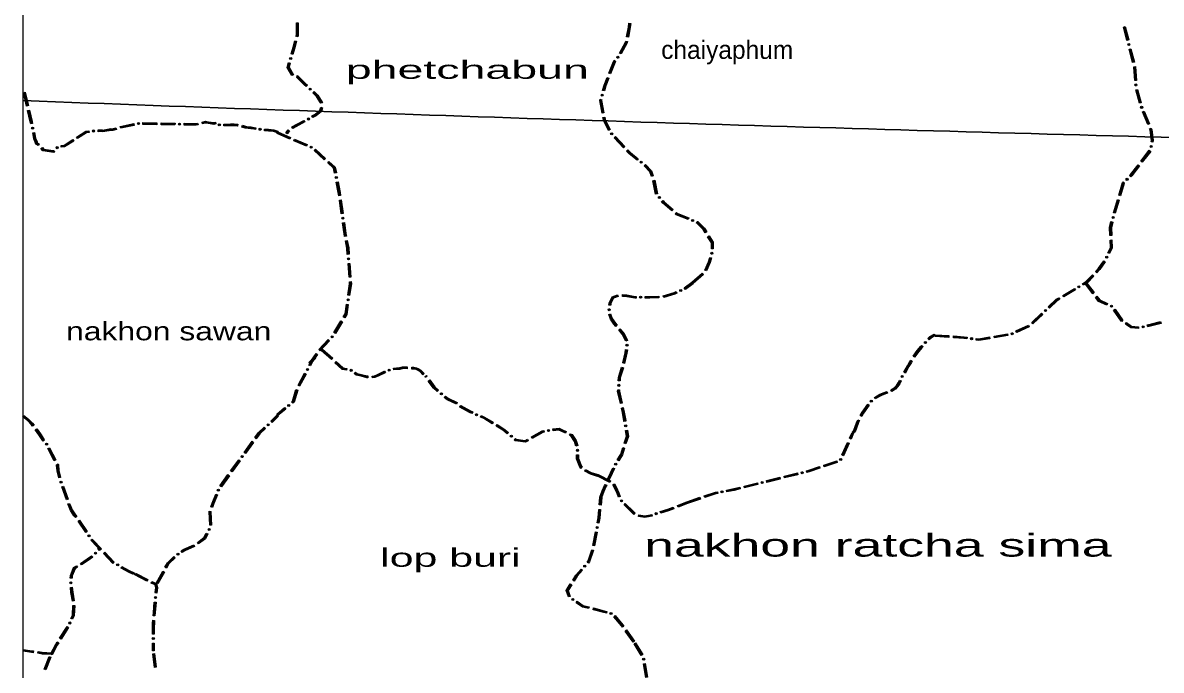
# Model space of a CAD drawing. Header units: metres. Extents: x -835890 to 1024355, y 79891 to 2211954.
# Drawn here: x -835136 to -586389, y 1223132 to 1364740 of the extents above; entities that cross this region are included whole.
import ezdxf

# ---------------------------------------------------------------- set-up
doc = ezdxf.new("R2010")
doc.units = ezdxf.units.M
doc.header["$LTSCALE"] = 2200
for name, color, linetype, lineweight in [('18', 7, 'Continuous', 13), ('20', 7, 'Continuous', 13), ('37', 7, 'Continuous', 13)]:
    doc.layers.add(name, color=color, linetype=linetype, lineweight=lineweight)

msp = doc.modelspace()

# ---------------------------------------------------------------- hatches: boundary and pattern name
at = {"layer": '37'}
for points in [[(-774962, 1364719), (-774962, 1362055), (-775062, 1361680), (-775448, 1361783), (-775362, 1362107), (-775362, 1364719)], [(-703202, 1361690), (-702812, 1363741), (-702696, 1364634), (-702299, 1364582), (-702417, 1363678), (-702809, 1361615)], [(-594245, 1363892), (-593502, 1360986), (-593889, 1360887), (-594633, 1363793)], [(-775319, 1360714), (-775698, 1359289), (-776126, 1357820), (-776510, 1357931), (-776083, 1359397), (-775705, 1360817)], [(-704746, 1358116), (-703431, 1360487), (-703389, 1360707), (-702996, 1360633), (-703050, 1360350), (-704396, 1357922)], [(-593392, 1359749, 1), (-593504, 1360185, 1)], [(-593006, 1359048), (-592263, 1356142), (-592650, 1356043), (-593394, 1358949)], [(-776685, 1355899), (-776949, 1354990), (-775984, 1353378), (-776327, 1353173), (-777382, 1354934), (-777069, 1356011)], [(-776660, 1356699, 1), (-776534, 1357131, 1)], [(-707085, 1353717), (-706075, 1356287), (-705893, 1356521), (-705577, 1356275), (-705724, 1356087), (-706713, 1353571)], [(-704984, 1357366, 1), (-705260, 1357010, 1)], [(-592015, 1355173), (-591995, 1355095), (-591792, 1352146), (-592191, 1352119), (-592391, 1355031), (-592402, 1355074)], [(-775212, 1353168), (-775063, 1353138), (-773383, 1351455), (-772956, 1351056), (-773229, 1350764), (-773661, 1351168), (-775261, 1352770), (-775290, 1352776)], [(-708448, 1349940), (-708123, 1351078), (-707451, 1352786), (-707079, 1352640), (-707743, 1350950), (-708063, 1349830)], [(-591908, 1350910, 1), (-591939, 1351359, 1)], [(-834578, 1349532), (-833910, 1346607), (-834300, 1346518), (-834968, 1349443)], [(-772198, 1350073, 1), (-772527, 1350380, 1)], [(-771495, 1349690), (-770634, 1348884), (-769692, 1347374), (-769654, 1347222), (-770042, 1347125), (-770065, 1347216), (-770945, 1348628), (-771769, 1349398)], [(-708468, 1349139, 1), (-708591, 1348707, 1)], [(-591162, 1347139), (-591940, 1350037), (-591554, 1350140), (-590776, 1347243)], [(-769624, 1346148), (-769889, 1345353), (-771040, 1344391), (-771754, 1343999), (-771946, 1344350), (-771267, 1344723), (-770232, 1345587), (-770004, 1346275)], [(-708568, 1344980), (-709077, 1347733), (-708996, 1348016), (-708611, 1347907), (-708666, 1347713), (-708175, 1345053)], [(-590751, 1346449, 1), (-590580, 1346032, 1)], [(-833687, 1345632), (-833117, 1343139), (-833017, 1342709), (-833407, 1342618), (-833507, 1343049), (-834077, 1345543)], [(-773507, 1343036), (-776136, 1341592), (-776328, 1341942), (-773699, 1343387)], [(-772924, 1343585, 1), (-772529, 1343802, 1)], [(-707179, 1341209), (-708281, 1343427), (-708386, 1343997), (-707993, 1344070), (-707898, 1343555), (-706821, 1341387)], [(-589330, 1342465), (-590470, 1345240), (-590100, 1345392), (-588960, 1342617)], [(-832936, 1341470, 1), (-833037, 1341909, 1)], [(-832566, 1340760), (-832482, 1340397), (-832358, 1339435), (-832021, 1338759), (-831958, 1338469), (-831586, 1338230), (-831803, 1337893), (-832313, 1338222), (-832401, 1338625), (-832746, 1339317), (-832876, 1340326), (-832955, 1340670)], [(-823379, 1339729), (-821349, 1341031), (-820675, 1341115), (-820626, 1340718), (-821209, 1340645), (-823163, 1339392)], [(-819436, 1341071, 1), (-819886, 1341050, 1)], [(-818670, 1341305), (-817734, 1341342), (-817718, 1340942), (-818654, 1340905)], [(-817716, 1341241), (-815874, 1341601), (-815497, 1341574), (-814803, 1341784), (-814687, 1341401), (-815451, 1341169), (-815850, 1341198), (-817639, 1340848)], [(-813826, 1342062), (-810891, 1342684), (-810808, 1342293), (-813743, 1341671)], [(-809651, 1342743, 1), (-810091, 1342650, 1)], [(-808869, 1342889), (-805870, 1342842), (-805876, 1342442), (-808875, 1342489)], [(-804870, 1342827), (-801870, 1342780), (-801876, 1342380), (-804876, 1342427)], [(-800648, 1342561, 1), (-801098, 1342568, 1)], [(-799870, 1342749), (-797316, 1342709), (-796930, 1342799), (-796839, 1342409), (-797273, 1342308), (-799876, 1342349)], [(-795955, 1343024), (-795226, 1343193), (-794535, 1343097), (-793425, 1342895), (-793023, 1343005), (-792918, 1342619), (-793407, 1342485), (-794599, 1342702), (-795208, 1342787), (-795865, 1342635)], [(-791965, 1342413, 1), (-792414, 1342442, 1)], [(-791195, 1342571), (-789730, 1342597), (-788945, 1342597), (-788204, 1342540), (-788155, 1342530), (-788234, 1342138), (-788260, 1342143), (-788960, 1342197), (-789727, 1342197), (-791188, 1342171)], [(-787153, 1342317), (-786483, 1342094), (-785841, 1342013), (-785255, 1341958), (-784550, 1341845), (-784234, 1341774), (-784321, 1341384), (-784625, 1341452), (-785306, 1341561), (-785885, 1341616), (-786572, 1341702), (-787280, 1341938)], [(-783066, 1341420, 1), (-783515, 1341456, 1)], [(-782292, 1341482), (-781441, 1341432), (-780296, 1341319), (-779381, 1341053), (-779493, 1340668), (-780372, 1340924), (-781472, 1341033), (-782315, 1341082)], [(-779414, 1340852), (-776657, 1339670), (-776815, 1339302), (-779572, 1340485)], [(-776864, 1341055), (-777374, 1340417), (-777686, 1340666), (-777176, 1341305)], [(-588591, 1338710), (-588531, 1338991), (-588833, 1341256), (-588949, 1341540), (-588580, 1341692), (-588443, 1341360), (-588126, 1338975), (-588200, 1338627)], [(-826761, 1337921), (-826120, 1337970), (-824221, 1339189), (-824005, 1338852), (-825989, 1337580), (-826730, 1337522)], [(-775738, 1339275), (-772981, 1338093), (-773139, 1337725), (-775896, 1338908)], [(-706617, 1340630, 1), (-706312, 1340300, 1)], [(-703892, 1337396), (-705931, 1339596), (-705638, 1339868), (-703599, 1337668)], [(-830847, 1337482), (-830516, 1337078), (-828480, 1336775), (-828448, 1336811), (-828148, 1336546), (-828324, 1336347), (-830727, 1336705), (-831156, 1337228)], [(-827486, 1337595, 1), (-827784, 1337259, 1)], [(-771934, 1337426, 1), (-772347, 1337603, 1)], [(-771186, 1337113), (-768977, 1335084), (-769247, 1334789), (-771457, 1336819)], [(-700913, 1334698), (-702637, 1336041), (-703213, 1336662), (-702919, 1336934), (-702366, 1336337), (-700667, 1335013)], [(-590844, 1334476), (-589013, 1336853), (-588697, 1336609), (-590527, 1334232)], [(-588558, 1337910, 1), (-588652, 1337470, 1)], [(-768240, 1334408), (-766865, 1333144), (-766624, 1331903), (-767017, 1331827), (-767232, 1332939), (-768511, 1334113)], [(-700179, 1334379, 1), (-699824, 1334102, 1)], [(-697742, 1331122), (-698123, 1332170), (-699392, 1333442), (-699109, 1333724), (-697777, 1332390), (-697366, 1331259)], [(-593291, 1331348), (-593121, 1331518), (-591454, 1333684), (-591137, 1333440), (-592820, 1331254), (-593008, 1331065)], [(-766587, 1330663, 1), (-766673, 1331104, 1)], [(-766243, 1329940), (-765798, 1327646), (-765703, 1326979), (-766099, 1326923), (-766193, 1327580), (-766636, 1329864)], [(-696859, 1327260), (-697444, 1330202), (-697052, 1330280), (-696467, 1327338)], [(-595671, 1327010), (-594850, 1329786), (-594704, 1329932), (-594421, 1329650), (-594495, 1329576), (-595287, 1326896)], [(-593697, 1330658, 1), (-594015, 1330339, 1)], [(-765562, 1325989), (-765139, 1323019), (-765535, 1322963), (-765958, 1325933)], [(-696189, 1326696, 1), (-695895, 1326355, 1)], [(-693322, 1323584), (-695254, 1325305), (-695541, 1325637), (-695238, 1325898), (-694969, 1325586), (-693056, 1323883)], [(-596805, 1323174), (-595954, 1326051), (-595571, 1325937), (-596421, 1323060)], [(-765164, 1321778, 1), (-765228, 1322224, 1)], [(-764857, 1321039), (-764513, 1318629), (-764411, 1318082), (-764804, 1318008), (-764908, 1318564), (-765253, 1320983)], [(-689777, 1321690), (-692403, 1322766), (-692575, 1322919), (-692309, 1323217), (-692188, 1323110), (-689625, 1322060)], [(-688984, 1321581, 1), (-688567, 1321411, 1)], [(-686034, 1318797), (-686504, 1319542), (-687867, 1320908), (-687926, 1320932), (-687774, 1321302), (-687641, 1321248), (-686189, 1319793), (-685695, 1319010)], [(-597597, 1318222), (-597658, 1319932), (-597368, 1321241), (-596977, 1321154), (-597257, 1319896), (-597197, 1318237)], [(-596833, 1322374, 1), (-596961, 1321942, 1)], [(-764227, 1317099), (-763927, 1315499), (-763823, 1314109), (-764222, 1314079), (-764325, 1315447), (-764620, 1317025)], [(-684669, 1315306), (-684669, 1316632), (-685501, 1317951), (-685162, 1318164), (-684269, 1316747), (-684269, 1315306)], [(-598054, 1314444), (-597504, 1315615), (-597562, 1317223), (-597162, 1317237), (-597101, 1315532), (-597692, 1314273)], [(-686116, 1310659), (-685296, 1312441), (-685025, 1313410), (-684639, 1313302), (-684919, 1312303), (-685753, 1310492)], [(-684502, 1314536, 1), (-684623, 1314103, 1)], [(-598203, 1313657, 1), (-598394, 1313250, 1)], [(-763931, 1312872, 1), (-763965, 1313321, 1)], [(-763674, 1312114), (-763450, 1309122), (-763849, 1309093), (-764073, 1312084)], [(-600752, 1310347), (-600089, 1311049), (-598950, 1312697), (-598621, 1312470), (-599777, 1310796), (-600461, 1310072)], [(-688944, 1307986), (-686698, 1309975), (-686433, 1309675), (-688679, 1307686)], [(-603617, 1307674), (-602844, 1308134), (-601439, 1309621), (-601148, 1309346), (-602592, 1307819), (-603412, 1307330)], [(-763375, 1308125), (-763340, 1307657), (-763714, 1305110), (-764110, 1305168), (-763743, 1307672), (-763774, 1308095)], [(-695201, 1305026), (-692815, 1305773), (-692375, 1305962), (-692217, 1305594), (-692676, 1305397), (-695082, 1304644)], [(-691170, 1306261, 1), (-691584, 1306084, 1)], [(-690591, 1306749), (-688932, 1307996), (-688691, 1307676), (-690351, 1306429)], [(-607911, 1305113), (-605334, 1306649), (-605129, 1306306), (-607706, 1304769)], [(-604180, 1307105, 1), (-604566, 1306875, 1)], [(-602869, 1308099), (-601042, 1305719), (-601359, 1305475), (-603186, 1307855)], [(-764090, 1303927, 1), (-764025, 1304372, 1)], [(-707072, 1302999), (-707019, 1303449), (-706342, 1304804), (-705164, 1305247), (-705023, 1304873), (-706054, 1304485), (-706630, 1303332), (-706675, 1302952)], [(-704095, 1305276), (-703132, 1305231), (-701348, 1304906), (-701135, 1304906), (-701135, 1304506), (-701384, 1304506), (-703178, 1304833), (-704114, 1304876)], [(-699910, 1304706, 1), (-700360, 1304706, 1)], [(-699135, 1304906), (-698118, 1304906), (-696143, 1304972), (-696129, 1304572), (-698111, 1304506), (-699135, 1304506)], [(-611066, 1302621), (-609338, 1304262), (-608770, 1304600), (-608565, 1304257), (-609095, 1303941), (-610791, 1302331)], [(-600433, 1304926), (-599805, 1304108), (-598099, 1303348), (-598262, 1302983), (-600061, 1303784), (-600750, 1304682)], [(-764005, 1303131), (-764324, 1300959), (-764778, 1300200), (-765121, 1300405), (-764708, 1301096), (-764401, 1303189)], [(-706966, 1302206, 1), (-707019, 1301759, 1)], [(-705563, 1298328), (-705956, 1298785), (-706749, 1299883), (-707103, 1300947), (-706723, 1301073), (-706389, 1300068), (-705641, 1299033), (-705259, 1298588)], [(-614692, 1299179), (-612517, 1301244), (-612241, 1300954), (-614417, 1298889)], [(-611491, 1301942, 1), (-611817, 1301633, 1)], [(-597061, 1302667, 1), (-597472, 1302850, 1)], [(-596486, 1302107), (-594838, 1299749), (-594796, 1299720), (-595024, 1299391), (-595125, 1299461), (-596814, 1301878)], [(-765292, 1299342), (-766833, 1296768), (-767176, 1296974), (-765635, 1299548)], [(-618133, 1297336), (-615410, 1298595), (-615242, 1298232), (-617965, 1296973)], [(-593974, 1299150), (-592900, 1298405), (-591320, 1298273), (-591353, 1297874), (-593040, 1298015), (-594202, 1298821)], [(-589431, 1298657), (-588531, 1298869), (-586520, 1299373), (-586423, 1298985), (-588436, 1298481), (-589339, 1298268)], [(-767699, 1295869, 1), (-767391, 1296197, 1)], [(-703342, 1295094), (-704135, 1296667), (-704911, 1297569), (-704608, 1297830), (-703800, 1296890), (-702985, 1295274)], [(-637371, 1295658), (-636914, 1296094), (-635993, 1296653), (-635786, 1296311), (-636669, 1295774), (-637095, 1295369)], [(-635772, 1296510), (-632779, 1296308), (-632806, 1295909), (-635799, 1296111)], [(-631781, 1296240), (-629464, 1296084), (-628779, 1295986), (-628835, 1295590), (-629506, 1295686), (-631808, 1295841)], [(-626799, 1295702), (-626239, 1295622), (-623903, 1296029), (-623835, 1295635), (-626233, 1295217), (-626856, 1295306)], [(-622918, 1296201), (-619963, 1296716), (-619894, 1296322), (-622849, 1295807)], [(-618753, 1296829, 1), (-619161, 1296640, 1)], [(-590139, 1298285, 1), (-590577, 1298182, 1)], [(-768082, 1295166), (-770132, 1292976), (-770424, 1293249), (-768374, 1295439)], [(-703081, 1294446, 1), (-703137, 1293999, 1)], [(-640622, 1291823), (-639692, 1293063), (-638967, 1293901), (-638734, 1294170), (-638431, 1293908), (-638664, 1293639), (-639381, 1292812), (-640302, 1291583)], [(-637768, 1294954, 1), (-638074, 1294624, 1)], [(-627594, 1295614, 1), (-628040, 1295678, 1)], [(-770706, 1292191), (-771725, 1290756), (-772294, 1289684), (-772647, 1289871), (-772067, 1290966), (-771033, 1292423)], [(-772643, 1290434), (-771391, 1291658), (-771112, 1291371), (-772364, 1290148)], [(-769642, 1293368), (-767415, 1291358), (-767683, 1291061), (-769910, 1293071)], [(-704038, 1290342), (-703515, 1292573), (-703430, 1293255), (-703033, 1293206), (-703120, 1292502), (-703648, 1290251)], [(-773044, 1288695, 1), (-772834, 1289093, 1)], [(-766672, 1290688), (-765140, 1289306), (-764329, 1289131), (-764413, 1288740), (-765329, 1288938), (-766940, 1290391)], [(-763174, 1288678, 1), (-763613, 1288772, 1)], [(-758787, 1287442), (-758298, 1287524), (-757619, 1287790), (-756155, 1288509), (-756072, 1288547), (-755905, 1288183), (-755983, 1288148), (-757457, 1287424), (-758191, 1287136), (-758721, 1287048)], [(-754862, 1288840, 1), (-755294, 1288716, 1)], [(-754135, 1289219), (-753452, 1289304), (-752827, 1289332), (-752273, 1289470), (-751604, 1289499), (-751122, 1289469), (-751147, 1289070), (-751608, 1289099), (-752215, 1289072), (-752769, 1288934), (-753419, 1288906), (-754085, 1288822)], [(-750127, 1289409), (-749655, 1289387), (-749094, 1289269), (-748588, 1289060), (-748054, 1288704), (-747419, 1288042), (-747708, 1287765), (-748312, 1288396), (-748777, 1288706), (-749212, 1288885), (-749705, 1288989), (-750145, 1289009)], [(-705027, 1286447), (-704989, 1287126), (-704292, 1289390), (-703910, 1289272), (-704592, 1287055), (-704627, 1286424)], [(-642619, 1288323), (-641860, 1289734), (-641331, 1290625), (-641144, 1290944), (-640799, 1290742), (-640986, 1290422), (-641511, 1289537), (-642266, 1288134)], [(-773231, 1287917), (-774636, 1285266), (-774989, 1285453), (-773584, 1288104)], [(-762445, 1288347), (-762089, 1288067), (-761133, 1287801), (-759876, 1287500), (-759731, 1287488), (-759765, 1287089), (-759940, 1287104), (-761233, 1287414), (-762273, 1287703), (-762692, 1288032)], [(-747133, 1287191), (-747241, 1287342), (-746916, 1287575), (-746808, 1287424)], [(-744569, 1284089), (-745428, 1284814), (-746550, 1286378), (-746225, 1286611), (-745132, 1285087), (-744311, 1284394)], [(-645437, 1284440), (-644712, 1284907), (-644242, 1285403), (-643871, 1285987), (-643588, 1286574), (-643228, 1286400), (-643521, 1285792), (-643926, 1285155), (-644455, 1284597), (-645221, 1284104)], [(-642871, 1287583, 1), (-643122, 1287210, 1)], [(-775060, 1284408), (-775835, 1281783), (-776130, 1281537), (-776387, 1281844), (-776185, 1282012), (-775444, 1284521)], [(-743847, 1283742, 1), (-743503, 1283452, 1)], [(-704562, 1281460), (-705157, 1284117), (-705138, 1284450), (-704739, 1284427), (-704754, 1284150), (-704172, 1281548)], [(-704870, 1285662, 1), (-704895, 1285212, 1)], [(-649066, 1282807), (-647859, 1283517), (-647124, 1283800), (-646345, 1284106), (-646334, 1284111), (-646197, 1283735), (-646204, 1283732), (-646979, 1283428), (-647685, 1283156), (-648863, 1282462)], [(-777199, 1280905, 1), (-776853, 1281193, 1)], [(-740385, 1281333), (-742416, 1282272), (-743040, 1282799), (-742782, 1283105), (-742199, 1282613), (-740217, 1281696)], [(-652174, 1278812), (-651754, 1279555), (-650525, 1281337), (-650196, 1281110), (-651415, 1279343), (-651825, 1278616)], [(-649590, 1282175, 1), (-649880, 1281830, 1)], [(-834891, 1278852), (-833873, 1278062), (-832974, 1277163), (-832680, 1276763), (-833003, 1276527), (-833278, 1276902), (-834138, 1277762), (-835136, 1278536)], [(-780946, 1277628), (-779526, 1278962), (-779252, 1278670), (-780673, 1277336)], [(-777665, 1280255), (-779389, 1278816), (-779645, 1279123), (-777922, 1280562)], [(-736984, 1279273), (-737518, 1279536), (-739634, 1280689), (-739668, 1280719), (-739408, 1281022), (-739405, 1281020), (-737334, 1279892), (-736807, 1279632)], [(-736204, 1279101, 1), (-735788, 1278930, 1)], [(-732559, 1277012), (-734431, 1278158), (-735147, 1278451), (-734995, 1278821), (-734250, 1278516), (-732351, 1277353)], [(-703778, 1277548), (-703797, 1277655), (-704118, 1279474), (-704344, 1280485), (-703954, 1280572), (-703725, 1279553), (-703403, 1277725), (-703384, 1277618)], [(-784429, 1274011), (-783636, 1275102), (-782404, 1276259), (-782131, 1275967), (-783335, 1274836), (-784105, 1273776)], [(-781375, 1276951, 1), (-781703, 1276643, 1)], [(-729272, 1274815), (-730224, 1275635), (-731698, 1276497), (-731496, 1276843), (-729991, 1275962), (-729011, 1275119)], [(-703445, 1276820, 1), (-703366, 1276377, 1)], [(-653846, 1275352), (-653605, 1275506), (-653325, 1276218), (-652906, 1277449), (-652653, 1277928), (-652299, 1277741), (-652537, 1277290), (-652950, 1276081), (-653280, 1275240), (-653630, 1275015)], [(-832088, 1275958), (-831790, 1275552), (-831136, 1274603), (-830425, 1273537), (-830394, 1273501), (-830698, 1273240), (-830745, 1273295), (-831467, 1274379), (-832116, 1275320), (-832411, 1275721)], [(-728554, 1274461, 1), (-728213, 1274168, 1)], [(-724689, 1273330), (-725297, 1272987), (-727534, 1273319), (-727756, 1273511), (-727495, 1273814), (-727361, 1273698), (-725374, 1273403), (-724885, 1273679)], [(-721231, 1275171), (-721513, 1275120), (-723818, 1273821), (-724014, 1274170), (-721650, 1275502), (-721301, 1275565)], [(-720503, 1275504, 1), (-720060, 1275583, 1)], [(-716557, 1274961), (-717520, 1275443), (-718014, 1275655), (-719274, 1275515), (-719318, 1275912), (-717953, 1276064), (-717352, 1275806), (-716378, 1275318)], [(-714273, 1272148), (-714566, 1273177), (-715382, 1274372), (-715663, 1274513), (-715484, 1274870), (-715110, 1274683), (-714199, 1273349), (-713888, 1272257)], [(-703713, 1272787), (-703198, 1274301), (-703426, 1275579), (-703033, 1275649), (-702786, 1274270), (-703334, 1272659)], [(-654527, 1273865), (-653953, 1275119), (-653590, 1274953), (-654163, 1273699)], [(-829821, 1272392, 1), (-830029, 1272791, 1)], [(-829286, 1271797), (-827900, 1269136), (-828254, 1268951), (-829640, 1271612)], [(-786781, 1270776), (-785017, 1273203), (-784693, 1272967), (-786457, 1270541)], [(-713914, 1271451, 1), (-713914, 1271001, 1)], [(-705236, 1269164), (-704491, 1270387), (-704031, 1271835), (-703649, 1271714), (-704124, 1270220), (-704894, 1268956)], [(-656191, 1270227), (-654943, 1272956), (-654579, 1272789), (-655827, 1270061)], [(-789720, 1266731), (-787956, 1269158), (-787633, 1268923), (-789397, 1266496)], [(-787074, 1270031, 1), (-787339, 1269667, 1)], [(-713200, 1267289), (-713416, 1267536), (-714116, 1269397), (-714115, 1270226), (-713715, 1270226), (-713716, 1269470), (-713067, 1267745), (-712899, 1267553)], [(-660131, 1267989), (-657286, 1268940), (-657159, 1268560), (-660005, 1267610)], [(-656332, 1269440, 1), (-656519, 1269030, 1)], [(-827438, 1268249), (-827342, 1268067), (-827243, 1266803), (-826866, 1265273), (-827254, 1265178), (-827639, 1266739), (-827735, 1267954), (-827792, 1268064)], [(-709534, 1265539), (-711100, 1266035), (-712334, 1266681), (-712149, 1267035), (-710945, 1266406), (-709414, 1265921)], [(-707492, 1264682), (-707238, 1265236), (-706222, 1267402), (-705860, 1267232), (-706875, 1265068), (-707129, 1264515)], [(-705468, 1268398, 1), (-705702, 1268013, 1)], [(-668777, 1265571), (-665864, 1266290), (-665768, 1265901), (-668681, 1265183)], [(-664627, 1266389, 1), (-665063, 1266281, 1)], [(-663922, 1266769), (-663403, 1266897), (-661080, 1267672), (-660953, 1267293), (-663291, 1266512), (-663826, 1266380)], [(-826696, 1264058, 1), (-826848, 1264481, 1)], [(-792072, 1263496), (-790308, 1265922), (-789985, 1265687), (-791748, 1263260)], [(-709385, 1265909), (-706696, 1264580), (-706873, 1264222), (-709563, 1265551)], [(-709035, 1260975), (-708572, 1262347), (-708020, 1263532), (-707909, 1263773), (-707546, 1263607), (-707657, 1263364), (-708200, 1262198), (-708656, 1260847)], [(-705846, 1263870), (-705412, 1263093), (-704920, 1261940), (-704584, 1261127), (-704954, 1260974), (-705289, 1261785), (-705772, 1262916), (-706196, 1263675)], [(-677515, 1263416), (-674602, 1264134), (-674506, 1263746), (-677419, 1263028)], [(-673365, 1264234, 1), (-673802, 1264126, 1)], [(-672660, 1264613), (-669747, 1265332), (-669652, 1264943), (-672564, 1264225)], [(-826246, 1263396), (-825231, 1260573), (-825607, 1260437), (-826622, 1263261)], [(-794046, 1258859), (-793744, 1259707), (-792963, 1261664), (-792591, 1261515), (-793370, 1259565), (-793669, 1258724)], [(-792323, 1262727, 1), (-792489, 1262309, 1)], [(-686258, 1261276), (-683808, 1262101), (-683373, 1262183), (-683299, 1261790), (-683707, 1261713), (-686130, 1260897)], [(-682132, 1262213, 1), (-682574, 1262130, 1)], [(-681407, 1262552), (-679768, 1262860), (-678486, 1263177), (-678390, 1262788), (-679683, 1262469), (-681333, 1262159)], [(-824893, 1259632), (-824777, 1259308), (-825153, 1259173), (-825269, 1259496)], [(-824778, 1259312), (-824362, 1258224), (-823633, 1257113), (-823344, 1256790), (-823642, 1256524), (-823951, 1256869), (-824720, 1258041), (-825152, 1259169)], [(-709187, 1259306), (-709045, 1260928), (-708646, 1260893), (-708788, 1259271)], [(-704169, 1260007, 1), (-704486, 1260326, 1)], [(-703480, 1259599), (-701722, 1257836), (-701344, 1257522), (-701600, 1257214), (-701992, 1257540), (-703763, 1259317)], [(-695835, 1257865), (-694170, 1258341), (-693012, 1258806), (-692863, 1258435), (-694040, 1257962), (-695725, 1257480)], [(-692085, 1259179), (-690059, 1259994), (-689910, 1259623), (-691935, 1258808)], [(-690048, 1259998), (-687205, 1260956), (-687078, 1260577), (-689921, 1259619)], [(-794293, 1254847), (-794412, 1257832), (-794382, 1257917), (-794005, 1257782), (-794009, 1257770), (-793893, 1254863)], [(-709645, 1255356), (-709437, 1256458), (-709274, 1258310), (-708876, 1258275), (-709040, 1256403), (-709252, 1255282)], [(-700560, 1257152), (-699254, 1256912), (-697679, 1257192), (-697609, 1256798), (-699255, 1256505), (-700633, 1256759)], [(-696534, 1257481, 1), (-696929, 1257265, 1)], [(-822728, 1255971), (-821055, 1253481), (-821387, 1253258), (-823060, 1255748)], [(-794287, 1254131, 1), (-794496, 1253733, 1)], [(-709593, 1254558, 1), (-709677, 1254115, 1)], [(-820537, 1252352, 1), (-820788, 1252726, 1)], [(-819939, 1251821), (-819840, 1251673), (-817913, 1249659), (-818202, 1249382), (-820153, 1251421), (-820271, 1251598)], [(-796993, 1251079), (-795544, 1252168), (-795033, 1253140), (-794679, 1252954), (-795232, 1251902), (-796752, 1250759)], [(-710576, 1250444), (-710017, 1253391), (-709624, 1253317), (-710183, 1250369)], [(-819098, 1248886, 1), (-819395, 1248547, 1)], [(-818739, 1249601), (-818558, 1249807), (-818257, 1249544), (-818438, 1249338)], [(-817222, 1248936), (-815148, 1246768), (-815437, 1246492), (-817511, 1248659)], [(-801043, 1248636, 1), (-801421, 1248392, 1)], [(-800500, 1249223), (-799930, 1249590), (-797781, 1250548), (-797618, 1250182), (-799740, 1249237), (-800283, 1248887)], [(-711854, 1246796), (-711630, 1247059), (-710817, 1249503), (-710437, 1249377), (-711275, 1246858), (-711550, 1246536)], [(-822551, 1246513), (-821044, 1247465), (-820084, 1248187), (-819844, 1247867), (-820816, 1247136), (-822337, 1246175)], [(-814213, 1246070, 1), (-814587, 1246320, 1)], [(-804064, 1245686), (-803528, 1246652), (-802149, 1248033), (-801866, 1247750), (-803205, 1246409), (-803714, 1245492)], [(-824751, 1243265), (-824709, 1243862), (-824022, 1245584), (-823396, 1245979), (-823183, 1245641), (-823698, 1245315), (-824314, 1243771), (-824352, 1243236)], [(-813464, 1245829), (-811859, 1244945), (-810809, 1244471), (-810973, 1244107), (-812038, 1244587), (-813657, 1245478)], [(-810499, 1244331), (-807818, 1242985), (-807998, 1242627), (-810679, 1243974)], [(-806006, 1242189), (-804550, 1244812), (-804200, 1244618), (-805656, 1241995)], [(-714970, 1242861), (-714294, 1243939), (-713153, 1245275), (-712849, 1245015), (-713971, 1243702), (-714631, 1242648)], [(-712206, 1246076, 1), (-712498, 1245734, 1)], [(-824639, 1242477, 1), (-824593, 1242029, 1)], [(-824276, 1238258), (-824601, 1240131), (-824714, 1241238), (-824316, 1241279), (-824204, 1240186), (-823882, 1238326)], [(-806915, 1242577), (-805888, 1242118), (-805679, 1241134), (-805847, 1240059), (-805851, 1240013), (-806249, 1240050), (-806244, 1240108), (-806086, 1241123), (-806237, 1241836), (-807078, 1242212)], [(-715914, 1239158), (-716391, 1240592), (-715501, 1242013), (-715162, 1241801), (-715952, 1240540), (-715535, 1239284)], [(-806163, 1238812, 1), (-806121, 1239260, 1)], [(-715146, 1238740, 1), (-714772, 1238490, 1)], [(-824606, 1234460), (-824275, 1235197), (-824184, 1237310), (-823784, 1237293), (-823879, 1235103), (-824241, 1234296)], [(-806019, 1238024), (-806189, 1235756), (-806246, 1235032), (-806644, 1235063), (-806587, 1235786), (-806418, 1238054)], [(-711498, 1236614), (-712838, 1236958), (-714239, 1237893), (-714017, 1238226), (-712673, 1237328), (-711398, 1237001)], [(-707629, 1235611), (-708233, 1235776), (-710529, 1236365), (-710430, 1236752), (-708130, 1236162), (-707523, 1235996)], [(-806324, 1234035), (-806376, 1233377), (-806417, 1232632), (-806414, 1231054), (-806814, 1231053), (-806817, 1232642), (-806775, 1233403), (-806723, 1234066)], [(-706829, 1235599, 1), (-706394, 1235481, 1)], [(-704106, 1232528), (-704328, 1232839), (-706003, 1234829), (-705697, 1235087), (-704011, 1233085), (-703780, 1232760)], [(-827085, 1230165), (-825470, 1232693), (-825133, 1232478), (-826748, 1229950)], [(-824741, 1233671, 1), (-824925, 1233260, 1)], [(-701784, 1229271), (-703525, 1231714), (-703199, 1231946), (-701458, 1229503)], [(-829041, 1226658), (-827941, 1228826), (-827624, 1229322), (-827287, 1229107), (-827593, 1228628), (-828684, 1226477)], [(-806611, 1229829, 1), (-806612, 1230279, 1)], [(-806409, 1229054), (-806405, 1227388), (-806805, 1227387), (-806809, 1229053)], [(-700036, 1226351), (-701577, 1228925), (-701234, 1229130), (-699692, 1226556)], [(-832843, 1226956), (-833193, 1226985), (-835045, 1227283), (-834982, 1227678), (-833145, 1227382), (-832810, 1227355)], [(-828862, 1226567), (-830930, 1226672), (-831870, 1226842), (-831799, 1227236), (-830884, 1227070), (-828842, 1226967)], [(-806371, 1223752), (-806728, 1226731), (-806331, 1226778), (-805973, 1223800)], [(-830497, 1223348), (-829341, 1226116), (-828972, 1225962), (-830128, 1223194)], [(-699505, 1225774, 1), (-699433, 1225330, 1)], [(-699023, 1221572), (-699506, 1224533), (-699111, 1224597), (-698628, 1221636)]]:
    msp.add_hatch(color=256, dxfattribs=at).paths.add_polyline_path(points)

# ---------------------------------------------------------------- linework, layer by layer
at = {"layer": '18'}
for points in [[(-835042, 1347715), (-835042, 1568423)], [(-792457, 1346149), (-796009, 1346276), (-799561, 1346404), (-803113, 1346533), (-806665, 1346662), (-810217, 1346792), (-813769, 1346922), (-817321, 1347053), (-820873, 1347185), (-824425, 1347317), (-827977, 1347450), (-831529, 1347583), (-835042, 1347715)], [(-835042, 1127049), (-835042, 1347715), (-831529, 1347583), (-827977, 1347450), (-824425, 1347317), (-820873, 1347185), (-817321, 1347053), (-813769, 1346922), (-810217, 1346792), (-806665, 1346662), (-803113, 1346533), (-799561, 1346404), (-796009, 1346276), (-792457, 1346149), (-788905, 1346022), (-785353, 1345895), (-781801, 1345770), (-778249, 1345644), (-774696, 1345520), (-771144, 1345396), (-767592, 1345272), (-764040, 1345149), (-760487, 1345027), (-756935, 1344905), (-753383, 1344784), (-749831, 1344663), (-746278, 1344543), (-742726, 1344423), (-739173, 1344304), (-735621, 1344186), (-732069, 1344068), (-728516, 1343951), (-724964, 1343834), (-721411, 1343718), (-717859, 1343602), (-714306, 1343487), (-710754, 1343373), (-707201, 1343259), (-703649, 1343146), (-700096, 1343033), (-696543, 1342921), (-692991, 1342809), (-689438, 1342698), (-685885, 1342588), (-682333, 1342478), (-678780, 1342369), (-675227, 1342260), (-671675, 1342152), (-668122, 1342045), (-664569, 1341938), (-661016, 1341831), (-657463, 1341725), (-653911, 1341620), (-650358, 1341515), (-646805, 1341411), (-643252, 1341308), (-639699, 1341205), (-636146, 1341102), (-632593, 1341000), (-629040, 1340899), (-625487, 1340798), (-621935, 1340698), (-618382, 1340599), (-614829, 1340500), (-611276, 1340401), (-607722, 1340303), (-604169, 1340206), (-600616, 1340109), (-597063, 1340013), (-593510, 1339917), (-589957, 1339822), (-586404, 1339728), (-582851, 1339634)], [(-582851, 1339634), (-586404, 1339728), (-589957, 1339822), (-593510, 1339917), (-597063, 1340013), (-600616, 1340109), (-604169, 1340206), (-607722, 1340303), (-611276, 1340401), (-614829, 1340500), (-618382, 1340599), (-621935, 1340698), (-625487, 1340798), (-629040, 1340899), (-632593, 1341000), (-636146, 1341102), (-639699, 1341205), (-643252, 1341308), (-646805, 1341411), (-650358, 1341515), (-653911, 1341620), (-657463, 1341725), (-661016, 1341831), (-664569, 1341938), (-668122, 1342045), (-671675, 1342152), (-675227, 1342260), (-678780, 1342369), (-682333, 1342478), (-685885, 1342588), (-689438, 1342698), (-692991, 1342809), (-696543, 1342921), (-700096, 1343033), (-703649, 1343146), (-707201, 1343259), (-710754, 1343373), (-714306, 1343487), (-717859, 1343602), (-721411, 1343718), (-724964, 1343834), (-728516, 1343951), (-732069, 1344068), (-735621, 1344186), (-739173, 1344304), (-742726, 1344423), (-746278, 1344543), (-749831, 1344663), (-753383, 1344784), (-756935, 1344905), (-760487, 1345027), (-764040, 1345149), (-767592, 1345272), (-771144, 1345396), (-774696, 1345520), (-778249, 1345644), (-781801, 1345770), (-785353, 1345895), (-788905, 1346022), (-792457, 1346149)]]:
    msp.add_lwpolyline(points, dxfattribs=at)
at = {"layer": '37'}
for points in [[(-774962, 1364719), (-774962, 1362055), (-775062, 1361680), (-775448, 1361783), (-775362, 1362107), (-775362, 1364719)], [(-703202, 1361690), (-702812, 1363741), (-702696, 1364634), (-702299, 1364582), (-702417, 1363678), (-702809, 1361615)], [(-594245, 1363892), (-593502, 1360986), (-593889, 1360887), (-594633, 1363793)], [(-775319, 1360714), (-775698, 1359289), (-776126, 1357820), (-776510, 1357931), (-776083, 1359397), (-775705, 1360817)], [(-704746, 1358116), (-703431, 1360487), (-703389, 1360707), (-702996, 1360633), (-703050, 1360350), (-704396, 1357922)], [(-593006, 1359048), (-592263, 1356142), (-592650, 1356043), (-593394, 1358949)], [(-776685, 1355899), (-776949, 1354990), (-775984, 1353378), (-776327, 1353173), (-777382, 1354934), (-777069, 1356011)], [(-707085, 1353717), (-706075, 1356287), (-705893, 1356521), (-705577, 1356275), (-705724, 1356087), (-706713, 1353571)], [(-592015, 1355173), (-591995, 1355095), (-591792, 1352146), (-592191, 1352119), (-592391, 1355031), (-592402, 1355074)], [(-775212, 1353168), (-775063, 1353138), (-773383, 1351455), (-772956, 1351056), (-773229, 1350764), (-773661, 1351168), (-775261, 1352770), (-775290, 1352776)], [(-708448, 1349940), (-708123, 1351078), (-707451, 1352786), (-707079, 1352640), (-707743, 1350950), (-708063, 1349830)], [(-834578, 1349532), (-833910, 1346607), (-834300, 1346518), (-834968, 1349443)], [(-771495, 1349690), (-770634, 1348884), (-769692, 1347374), (-769654, 1347222), (-770042, 1347125), (-770065, 1347216), (-770945, 1348628), (-771769, 1349398)], [(-591162, 1347139), (-591940, 1350037), (-591554, 1350140), (-590776, 1347243)], [(-769624, 1346148), (-769889, 1345353), (-771040, 1344391), (-771754, 1343999), (-771946, 1344350), (-771267, 1344723), (-770232, 1345587), (-770004, 1346275)], [(-708568, 1344980), (-709077, 1347733), (-708996, 1348016), (-708611, 1347907), (-708666, 1347713), (-708175, 1345053)], [(-833687, 1345632), (-833117, 1343139), (-833017, 1342709), (-833407, 1342618), (-833507, 1343049), (-834077, 1345543)], [(-773507, 1343036), (-776136, 1341592), (-776328, 1341942), (-773699, 1343387)], [(-707179, 1341209), (-708281, 1343427), (-708386, 1343997), (-707993, 1344070), (-707898, 1343555), (-706821, 1341387)], [(-589330, 1342465), (-590470, 1345240), (-590100, 1345392), (-588960, 1342617)], [(-832566, 1340760), (-832482, 1340397), (-832358, 1339435), (-832021, 1338759), (-831958, 1338469), (-831586, 1338230), (-831803, 1337893), (-832313, 1338222), (-832401, 1338625), (-832746, 1339317), (-832876, 1340326), (-832955, 1340670)], [(-823379, 1339729), (-821349, 1341031), (-820675, 1341115), (-820626, 1340718), (-821209, 1340645), (-823163, 1339392)], [(-818670, 1341305), (-817734, 1341342), (-817718, 1340942), (-818654, 1340905)], [(-817716, 1341241), (-815874, 1341601), (-815497, 1341574), (-814803, 1341784), (-814687, 1341401), (-815451, 1341169), (-815850, 1341198), (-817639, 1340848)], [(-813826, 1342062), (-810891, 1342684), (-810808, 1342293), (-813743, 1341671)], [(-808869, 1342889), (-805870, 1342842), (-805876, 1342442), (-808875, 1342489)], [(-804870, 1342827), (-801870, 1342780), (-801876, 1342380), (-804876, 1342427)], [(-799870, 1342749), (-797316, 1342709), (-796930, 1342799), (-796839, 1342409), (-797273, 1342308), (-799876, 1342349)], [(-795955, 1343024), (-795226, 1343193), (-794535, 1343097), (-793425, 1342895), (-793023, 1343005), (-792918, 1342619), (-793407, 1342485), (-794599, 1342702), (-795208, 1342787), (-795865, 1342635)], [(-791195, 1342571), (-789730, 1342597), (-788945, 1342597), (-788204, 1342540), (-788155, 1342530), (-788234, 1342138), (-788260, 1342143), (-788960, 1342197), (-789727, 1342197), (-791188, 1342171)], [(-787153, 1342317), (-786483, 1342094), (-785841, 1342013), (-785255, 1341958), (-784550, 1341845), (-784234, 1341774), (-784321, 1341384), (-784625, 1341452), (-785306, 1341561), (-785885, 1341616), (-786572, 1341702), (-787280, 1341938)], [(-782292, 1341482), (-781441, 1341432), (-780296, 1341319), (-779381, 1341053), (-779493, 1340668), (-780372, 1340924), (-781472, 1341033), (-782315, 1341082)], [(-779414, 1340852), (-776657, 1339670), (-776815, 1339302), (-779572, 1340485)], [(-776864, 1341055), (-777374, 1340417), (-777686, 1340666), (-777176, 1341305)], [(-588591, 1338710), (-588531, 1338991), (-588833, 1341256), (-588949, 1341540), (-588580, 1341692), (-588443, 1341360), (-588126, 1338975), (-588200, 1338627)], [(-826761, 1337921), (-826120, 1337970), (-824221, 1339189), (-824005, 1338852), (-825989, 1337580), (-826730, 1337522)], [(-775738, 1339275), (-772981, 1338093), (-773139, 1337725), (-775896, 1338908)], [(-703892, 1337396), (-705931, 1339596), (-705638, 1339868), (-703599, 1337668)], [(-830847, 1337482), (-830516, 1337078), (-828480, 1336775), (-828448, 1336811), (-828148, 1336546), (-828324, 1336347), (-830727, 1336705), (-831156, 1337228)], [(-771186, 1337113), (-768977, 1335084), (-769247, 1334789), (-771457, 1336819)], [(-700913, 1334698), (-702637, 1336041), (-703213, 1336662), (-702919, 1336934), (-702366, 1336337), (-700667, 1335013)], [(-590844, 1334476), (-589013, 1336853), (-588697, 1336609), (-590527, 1334232)], [(-768240, 1334408), (-766865, 1333144), (-766624, 1331903), (-767017, 1331827), (-767232, 1332939), (-768511, 1334113)], [(-697742, 1331122), (-698123, 1332170), (-699392, 1333442), (-699109, 1333724), (-697777, 1332390), (-697366, 1331259)], [(-593291, 1331348), (-593121, 1331518), (-591454, 1333684), (-591137, 1333440), (-592820, 1331254), (-593008, 1331065)], [(-766243, 1329940), (-765798, 1327646), (-765703, 1326979), (-766099, 1326923), (-766193, 1327580), (-766636, 1329864)], [(-696859, 1327260), (-697444, 1330202), (-697052, 1330280), (-696467, 1327338)], [(-595671, 1327010), (-594850, 1329786), (-594704, 1329932), (-594421, 1329650), (-594495, 1329576), (-595287, 1326896)], [(-765562, 1325989), (-765139, 1323019), (-765535, 1322963), (-765958, 1325933)], [(-693322, 1323584), (-695254, 1325305), (-695541, 1325637), (-695238, 1325898), (-694969, 1325586), (-693056, 1323883)], [(-596805, 1323174), (-595954, 1326051), (-595571, 1325937), (-596421, 1323060)], [(-764857, 1321039), (-764513, 1318629), (-764411, 1318082), (-764804, 1318008), (-764908, 1318564), (-765253, 1320983)], [(-689777, 1321690), (-692403, 1322766), (-692575, 1322919), (-692309, 1323217), (-692188, 1323110), (-689625, 1322060)], [(-686034, 1318797), (-686504, 1319542), (-687867, 1320908), (-687926, 1320932), (-687774, 1321302), (-687641, 1321248), (-686189, 1319793), (-685695, 1319010)], [(-597597, 1318222), (-597658, 1319932), (-597368, 1321241), (-596977, 1321154), (-597257, 1319896), (-597197, 1318237)], [(-764227, 1317099), (-763927, 1315499), (-763823, 1314109), (-764222, 1314079), (-764325, 1315447), (-764620, 1317025)], [(-684669, 1315306), (-684669, 1316632), (-685501, 1317951), (-685162, 1318164), (-684269, 1316747), (-684269, 1315306)], [(-598054, 1314444), (-597504, 1315615), (-597562, 1317223), (-597162, 1317237), (-597101, 1315532), (-597692, 1314273)], [(-686116, 1310659), (-685296, 1312441), (-685025, 1313410), (-684639, 1313302), (-684919, 1312303), (-685753, 1310492)], [(-763674, 1312114), (-763450, 1309122), (-763849, 1309093), (-764073, 1312084)], [(-600752, 1310347), (-600089, 1311049), (-598950, 1312697), (-598621, 1312470), (-599777, 1310796), (-600461, 1310072)], [(-688944, 1307986), (-686698, 1309975), (-686433, 1309675), (-688679, 1307686)], [(-603617, 1307674), (-602844, 1308134), (-601439, 1309621), (-601148, 1309346), (-602592, 1307819), (-603412, 1307330)], [(-763375, 1308125), (-763340, 1307657), (-763714, 1305110), (-764110, 1305168), (-763743, 1307672), (-763774, 1308095)], [(-695201, 1305026), (-692815, 1305773), (-692375, 1305962), (-692217, 1305594), (-692676, 1305397), (-695082, 1304644)], [(-690591, 1306749), (-688932, 1307996), (-688691, 1307676), (-690351, 1306429)], [(-607911, 1305113), (-605334, 1306649), (-605129, 1306306), (-607706, 1304769)], [(-602869, 1308099), (-601042, 1305719), (-601359, 1305475), (-603186, 1307855)], [(-707072, 1302999), (-707019, 1303449), (-706342, 1304804), (-705164, 1305247), (-705023, 1304873), (-706054, 1304485), (-706630, 1303332), (-706675, 1302952)], [(-704095, 1305276), (-703132, 1305231), (-701348, 1304906), (-701135, 1304906), (-701135, 1304506), (-701384, 1304506), (-703178, 1304833), (-704114, 1304876)], [(-699135, 1304906), (-698118, 1304906), (-696143, 1304972), (-696129, 1304572), (-698111, 1304506), (-699135, 1304506)], [(-611066, 1302621), (-609338, 1304262), (-608770, 1304600), (-608565, 1304257), (-609095, 1303941), (-610791, 1302331)], [(-600433, 1304926), (-599805, 1304108), (-598099, 1303348), (-598262, 1302983), (-600061, 1303784), (-600750, 1304682)], [(-764005, 1303131), (-764324, 1300959), (-764778, 1300200), (-765121, 1300405), (-764708, 1301096), (-764401, 1303189)], [(-705563, 1298328), (-705956, 1298785), (-706749, 1299883), (-707103, 1300947), (-706723, 1301073), (-706389, 1300068), (-705641, 1299033), (-705259, 1298588)], [(-614692, 1299179), (-612517, 1301244), (-612241, 1300954), (-614417, 1298889)], [(-596486, 1302107), (-594838, 1299749), (-594796, 1299720), (-595024, 1299391), (-595125, 1299461), (-596814, 1301878)], [(-765292, 1299342), (-766833, 1296768), (-767176, 1296974), (-765635, 1299548)], [(-618133, 1297336), (-615410, 1298595), (-615242, 1298232), (-617965, 1296973)], [(-593974, 1299150), (-592900, 1298405), (-591320, 1298273), (-591353, 1297874), (-593040, 1298015), (-594202, 1298821)], [(-589431, 1298657), (-588531, 1298869), (-586520, 1299373), (-586423, 1298985), (-588436, 1298481), (-589339, 1298268)], [(-703342, 1295094), (-704135, 1296667), (-704911, 1297569), (-704608, 1297830), (-703800, 1296890), (-702985, 1295274)], [(-637371, 1295658), (-636914, 1296094), (-635993, 1296653), (-635786, 1296311), (-636669, 1295774), (-637095, 1295369)], [(-635772, 1296510), (-632779, 1296308), (-632806, 1295909), (-635799, 1296111)], [(-631781, 1296240), (-629464, 1296084), (-628779, 1295986), (-628835, 1295590), (-629506, 1295686), (-631808, 1295841)], [(-626799, 1295702), (-626239, 1295622), (-623903, 1296029), (-623835, 1295635), (-626233, 1295217), (-626856, 1295306)], [(-622918, 1296201), (-619963, 1296716), (-619894, 1296322), (-622849, 1295807)], [(-768082, 1295166), (-770132, 1292976), (-770424, 1293249), (-768374, 1295439)], [(-640622, 1291823), (-639692, 1293063), (-638967, 1293901), (-638734, 1294170), (-638431, 1293908), (-638664, 1293639), (-639381, 1292812), (-640302, 1291583)], [(-770706, 1292191), (-771725, 1290756), (-772294, 1289684), (-772647, 1289871), (-772067, 1290966), (-771033, 1292423)], [(-772643, 1290434), (-771391, 1291658), (-771112, 1291371), (-772364, 1290148)], [(-769642, 1293368), (-767415, 1291358), (-767683, 1291061), (-769910, 1293071)], [(-704038, 1290342), (-703515, 1292573), (-703430, 1293255), (-703033, 1293206), (-703120, 1292502), (-703648, 1290251)], [(-766672, 1290688), (-765140, 1289306), (-764329, 1289131), (-764413, 1288740), (-765329, 1288938), (-766940, 1290391)], [(-758787, 1287442), (-758298, 1287524), (-757619, 1287790), (-756155, 1288509), (-756072, 1288547), (-755905, 1288183), (-755983, 1288148), (-757457, 1287424), (-758191, 1287136), (-758721, 1287048)], [(-754135, 1289219), (-753452, 1289304), (-752827, 1289332), (-752273, 1289470), (-751604, 1289499), (-751122, 1289469), (-751147, 1289070), (-751608, 1289099), (-752215, 1289072), (-752769, 1288934), (-753419, 1288906), (-754085, 1288822)], [(-750127, 1289409), (-749655, 1289387), (-749094, 1289269), (-748588, 1289060), (-748054, 1288704), (-747419, 1288042), (-747708, 1287765), (-748312, 1288396), (-748777, 1288706), (-749212, 1288885), (-749705, 1288989), (-750145, 1289009)], [(-705027, 1286447), (-704989, 1287126), (-704292, 1289390), (-703910, 1289272), (-704592, 1287055), (-704627, 1286424)], [(-642619, 1288323), (-641860, 1289734), (-641331, 1290625), (-641144, 1290944), (-640799, 1290742), (-640986, 1290422), (-641511, 1289537), (-642266, 1288134)], [(-773231, 1287917), (-774636, 1285266), (-774989, 1285453), (-773584, 1288104)], [(-762445, 1288347), (-762089, 1288067), (-761133, 1287801), (-759876, 1287500), (-759731, 1287488), (-759765, 1287089), (-759940, 1287104), (-761233, 1287414), (-762273, 1287703), (-762692, 1288032)], [(-747133, 1287191), (-747241, 1287342), (-746916, 1287575), (-746808, 1287424)], [(-744569, 1284089), (-745428, 1284814), (-746550, 1286378), (-746225, 1286611), (-745132, 1285087), (-744311, 1284394)], [(-645437, 1284440), (-644712, 1284907), (-644242, 1285403), (-643871, 1285987), (-643588, 1286574), (-643228, 1286400), (-643521, 1285792), (-643926, 1285155), (-644455, 1284597), (-645221, 1284104)], [(-775060, 1284408), (-775835, 1281783), (-776130, 1281537), (-776387, 1281844), (-776185, 1282012), (-775444, 1284521)], [(-704562, 1281460), (-705157, 1284117), (-705138, 1284450), (-704739, 1284427), (-704754, 1284150), (-704172, 1281548)], [(-649066, 1282807), (-647859, 1283517), (-647124, 1283800), (-646345, 1284106), (-646334, 1284111), (-646197, 1283735), (-646204, 1283732), (-646979, 1283428), (-647685, 1283156), (-648863, 1282462)], [(-740385, 1281333), (-742416, 1282272), (-743040, 1282799), (-742782, 1283105), (-742199, 1282613), (-740217, 1281696)], [(-652174, 1278812), (-651754, 1279555), (-650525, 1281337), (-650196, 1281110), (-651415, 1279343), (-651825, 1278616)], [(-834891, 1278852), (-833873, 1278062), (-832974, 1277163), (-832680, 1276763), (-833003, 1276527), (-833278, 1276902), (-834138, 1277762), (-835136, 1278536)], [(-780946, 1277628), (-779526, 1278962), (-779252, 1278670), (-780673, 1277336)], [(-777665, 1280255), (-779389, 1278816), (-779645, 1279123), (-777922, 1280562)], [(-736984, 1279273), (-737518, 1279536), (-739634, 1280689), (-739668, 1280719), (-739408, 1281022), (-739405, 1281020), (-737334, 1279892), (-736807, 1279632)], [(-732559, 1277012), (-734431, 1278158), (-735147, 1278451), (-734995, 1278821), (-734250, 1278516), (-732351, 1277353)], [(-703778, 1277548), (-703797, 1277655), (-704118, 1279474), (-704344, 1280485), (-703954, 1280572), (-703725, 1279553), (-703403, 1277725), (-703384, 1277618)], [(-784429, 1274011), (-783636, 1275102), (-782404, 1276259), (-782131, 1275967), (-783335, 1274836), (-784105, 1273776)], [(-729272, 1274815), (-730224, 1275635), (-731698, 1276497), (-731496, 1276843), (-729991, 1275962), (-729011, 1275119)], [(-653846, 1275352), (-653605, 1275506), (-653325, 1276218), (-652906, 1277449), (-652653, 1277928), (-652299, 1277741), (-652537, 1277290), (-652950, 1276081), (-653280, 1275240), (-653630, 1275015)], [(-832088, 1275958), (-831790, 1275552), (-831136, 1274603), (-830425, 1273537), (-830394, 1273501), (-830698, 1273240), (-830745, 1273295), (-831467, 1274379), (-832116, 1275320), (-832411, 1275721)], [(-724689, 1273330), (-725297, 1272987), (-727534, 1273319), (-727756, 1273511), (-727495, 1273814), (-727361, 1273698), (-725374, 1273403), (-724885, 1273679)], [(-721231, 1275171), (-721513, 1275120), (-723818, 1273821), (-724014, 1274170), (-721650, 1275502), (-721301, 1275565)], [(-716557, 1274961), (-717520, 1275443), (-718014, 1275655), (-719274, 1275515), (-719318, 1275912), (-717953, 1276064), (-717352, 1275806), (-716378, 1275318)], [(-714273, 1272148), (-714566, 1273177), (-715382, 1274372), (-715663, 1274513), (-715484, 1274870), (-715110, 1274683), (-714199, 1273349), (-713888, 1272257)], [(-703713, 1272787), (-703198, 1274301), (-703426, 1275579), (-703033, 1275649), (-702786, 1274270), (-703334, 1272659)], [(-654527, 1273865), (-653953, 1275119), (-653590, 1274953), (-654163, 1273699)], [(-829286, 1271797), (-827900, 1269136), (-828254, 1268951), (-829640, 1271612)], [(-786781, 1270776), (-785017, 1273203), (-784693, 1272967), (-786457, 1270541)], [(-705236, 1269164), (-704491, 1270387), (-704031, 1271835), (-703649, 1271714), (-704124, 1270220), (-704894, 1268956)], [(-656191, 1270227), (-654943, 1272956), (-654579, 1272789), (-655827, 1270061)], [(-789720, 1266731), (-787956, 1269158), (-787633, 1268923), (-789397, 1266496)], [(-713200, 1267289), (-713416, 1267536), (-714116, 1269397), (-714115, 1270226), (-713715, 1270226), (-713716, 1269470), (-713067, 1267745), (-712899, 1267553)], [(-660131, 1267989), (-657286, 1268940), (-657159, 1268560), (-660005, 1267610)], [(-827438, 1268249), (-827342, 1268067), (-827243, 1266803), (-826866, 1265273), (-827254, 1265178), (-827639, 1266739), (-827735, 1267954), (-827792, 1268064)], [(-709534, 1265539), (-711100, 1266035), (-712334, 1266681), (-712149, 1267035), (-710945, 1266406), (-709414, 1265921)], [(-707492, 1264682), (-707238, 1265236), (-706222, 1267402), (-705860, 1267232), (-706875, 1265068), (-707129, 1264515)], [(-668777, 1265571), (-665864, 1266290), (-665768, 1265901), (-668681, 1265183)], [(-663922, 1266769), (-663403, 1266897), (-661080, 1267672), (-660953, 1267293), (-663291, 1266512), (-663826, 1266380)], [(-792072, 1263496), (-790308, 1265922), (-789985, 1265687), (-791748, 1263260)], [(-709385, 1265909), (-706696, 1264580), (-706873, 1264222), (-709563, 1265551)], [(-709035, 1260975), (-708572, 1262347), (-708020, 1263532), (-707909, 1263773), (-707546, 1263607), (-707657, 1263364), (-708200, 1262198), (-708656, 1260847)], [(-705846, 1263870), (-705412, 1263093), (-704920, 1261940), (-704584, 1261127), (-704954, 1260974), (-705289, 1261785), (-705772, 1262916), (-706196, 1263675)], [(-677515, 1263416), (-674602, 1264134), (-674506, 1263746), (-677419, 1263028)], [(-672660, 1264613), (-669747, 1265332), (-669652, 1264943), (-672564, 1264225)], [(-826246, 1263396), (-825231, 1260573), (-825607, 1260437), (-826622, 1263261)], [(-794046, 1258859), (-793744, 1259707), (-792963, 1261664), (-792591, 1261515), (-793370, 1259565), (-793669, 1258724)], [(-686258, 1261276), (-683808, 1262101), (-683373, 1262183), (-683299, 1261790), (-683707, 1261713), (-686130, 1260897)], [(-681407, 1262552), (-679768, 1262860), (-678486, 1263177), (-678390, 1262788), (-679683, 1262469), (-681333, 1262159)], [(-824893, 1259632), (-824777, 1259308), (-825153, 1259173), (-825269, 1259496)], [(-824778, 1259312), (-824362, 1258224), (-823633, 1257113), (-823344, 1256790), (-823642, 1256524), (-823951, 1256869), (-824720, 1258041), (-825152, 1259169)], [(-709187, 1259306), (-709045, 1260928), (-708646, 1260893), (-708788, 1259271)], [(-703480, 1259599), (-701722, 1257836), (-701344, 1257522), (-701600, 1257214), (-701992, 1257540), (-703763, 1259317)], [(-695835, 1257865), (-694170, 1258341), (-693012, 1258806), (-692863, 1258435), (-694040, 1257962), (-695725, 1257480)], [(-692085, 1259179), (-690059, 1259994), (-689910, 1259623), (-691935, 1258808)], [(-690048, 1259998), (-687205, 1260956), (-687078, 1260577), (-689921, 1259619)], [(-794293, 1254847), (-794412, 1257832), (-794382, 1257917), (-794005, 1257782), (-794009, 1257770), (-793893, 1254863)], [(-709645, 1255356), (-709437, 1256458), (-709274, 1258310), (-708876, 1258275), (-709040, 1256403), (-709252, 1255282)], [(-700560, 1257152), (-699254, 1256912), (-697679, 1257192), (-697609, 1256798), (-699255, 1256505), (-700633, 1256759)], [(-822728, 1255971), (-821055, 1253481), (-821387, 1253258), (-823060, 1255748)], [(-819939, 1251821), (-819840, 1251673), (-817913, 1249659), (-818202, 1249382), (-820153, 1251421), (-820271, 1251598)], [(-796993, 1251079), (-795544, 1252168), (-795033, 1253140), (-794679, 1252954), (-795232, 1251902), (-796752, 1250759)], [(-710576, 1250444), (-710017, 1253391), (-709624, 1253317), (-710183, 1250369)], [(-818739, 1249601), (-818558, 1249807), (-818257, 1249544), (-818438, 1249338)], [(-817222, 1248936), (-815148, 1246768), (-815437, 1246492), (-817511, 1248659)], [(-800500, 1249223), (-799930, 1249590), (-797781, 1250548), (-797618, 1250182), (-799740, 1249237), (-800283, 1248887)], [(-711854, 1246796), (-711630, 1247059), (-710817, 1249503), (-710437, 1249377), (-711275, 1246858), (-711550, 1246536)], [(-822551, 1246513), (-821044, 1247465), (-820084, 1248187), (-819844, 1247867), (-820816, 1247136), (-822337, 1246175)], [(-804064, 1245686), (-803528, 1246652), (-802149, 1248033), (-801866, 1247750), (-803205, 1246409), (-803714, 1245492)], [(-824751, 1243265), (-824709, 1243862), (-824022, 1245584), (-823396, 1245979), (-823183, 1245641), (-823698, 1245315), (-824314, 1243771), (-824352, 1243236)], [(-813464, 1245829), (-811859, 1244945), (-810809, 1244471), (-810973, 1244107), (-812038, 1244587), (-813657, 1245478)], [(-810499, 1244331), (-807818, 1242985), (-807998, 1242627), (-810679, 1243974)], [(-806006, 1242189), (-804550, 1244812), (-804200, 1244618), (-805656, 1241995)], [(-714970, 1242861), (-714294, 1243939), (-713153, 1245275), (-712849, 1245015), (-713971, 1243702), (-714631, 1242648)], [(-824276, 1238258), (-824601, 1240131), (-824714, 1241238), (-824316, 1241279), (-824204, 1240186), (-823882, 1238326)], [(-806915, 1242577), (-805888, 1242118), (-805679, 1241134), (-805847, 1240059), (-805851, 1240013), (-806249, 1240050), (-806244, 1240108), (-806086, 1241123), (-806237, 1241836), (-807078, 1242212)], [(-715914, 1239158), (-716391, 1240592), (-715501, 1242013), (-715162, 1241801), (-715952, 1240540), (-715535, 1239284)], [(-824606, 1234460), (-824275, 1235197), (-824184, 1237310), (-823784, 1237293), (-823879, 1235103), (-824241, 1234296)], [(-806019, 1238024), (-806189, 1235756), (-806246, 1235032), (-806644, 1235063), (-806587, 1235786), (-806418, 1238054)], [(-711498, 1236614), (-712838, 1236958), (-714239, 1237893), (-714017, 1238226), (-712673, 1237328), (-711398, 1237001)], [(-707629, 1235611), (-708233, 1235776), (-710529, 1236365), (-710430, 1236752), (-708130, 1236162), (-707523, 1235996)], [(-806324, 1234035), (-806376, 1233377), (-806417, 1232632), (-806414, 1231054), (-806814, 1231053), (-806817, 1232642), (-806775, 1233403), (-806723, 1234066)], [(-704106, 1232528), (-704328, 1232839), (-706003, 1234829), (-705697, 1235087), (-704011, 1233085), (-703780, 1232760)], [(-827085, 1230165), (-825470, 1232693), (-825133, 1232478), (-826748, 1229950)], [(-701784, 1229271), (-703525, 1231714), (-703199, 1231946), (-701458, 1229503)], [(-829041, 1226658), (-827941, 1228826), (-827624, 1229322), (-827287, 1229107), (-827593, 1228628), (-828684, 1226477)], [(-806409, 1229054), (-806405, 1227388), (-806805, 1227387), (-806809, 1229053)], [(-700036, 1226351), (-701577, 1228925), (-701234, 1229130), (-699692, 1226556)], [(-832843, 1226956), (-833193, 1226985), (-835045, 1227283), (-834982, 1227678), (-833145, 1227382), (-832810, 1227355)], [(-828862, 1226567), (-830930, 1226672), (-831870, 1226842), (-831799, 1227236), (-830884, 1227070), (-828842, 1226967)], [(-806371, 1223752), (-806728, 1226731), (-806331, 1226778), (-805973, 1223800)], [(-830497, 1223348), (-829341, 1226116), (-828972, 1225962), (-830128, 1223194)], [(-699023, 1221572), (-699506, 1224533), (-699111, 1224597), (-698628, 1221636)]]:
    msp.add_lwpolyline(points, close=True, dxfattribs=at)
for centre in [(-593448, 1359967), (-776597, 1356915), (-705122, 1357188), (-591923, 1351135), (-772362, 1350227), (-708529, 1348923), (-590665, 1346240), (-772726, 1343693), (-832986, 1341689), (-819661, 1341060), (-809871, 1342696), (-800873, 1342564), (-792189, 1342427), (-783290, 1341438), (-706464, 1340465), (-827635, 1337427), (-772141, 1337515), (-588605, 1337690), (-700001, 1334241), (-766630, 1330883), (-593856, 1330499), (-696042, 1326526), (-765196, 1322001), (-688776, 1321496), (-596897, 1322158), (-684562, 1314319), (-598298, 1313453), (-763948, 1313096), (-691377, 1306173), (-604373, 1306990), (-764058, 1304149), (-700135, 1304706), (-706992, 1301982), (-611654, 1301787), (-597267, 1302759), (-767545, 1296033), (-618957, 1296735), (-590358, 1298233), (-703109, 1294223), (-637921, 1294789), (-627817, 1295646), (-772939, 1288894), (-763393, 1288725), (-755078, 1288778), (-642996, 1287396), (-743675, 1283597), (-704883, 1285437), (-777026, 1281049), (-649735, 1282003), (-735996, 1279016), (-781539, 1276797), (-703405, 1276599), (-728384, 1274315), (-720282, 1275544), (-829925, 1272591), (-713914, 1271226), (-787207, 1269849), (-656425, 1269235), (-705585, 1268206), (-664845, 1266335), (-826772, 1264269), (-673583, 1264180), (-792406, 1262518), (-682353, 1262171), (-704328, 1260166), (-696731, 1257373), (-794391, 1253932), (-709635, 1254337), (-820663, 1252539), (-819246, 1248716), (-801232, 1248514), (-814400, 1246195), (-712352, 1245905), (-824616, 1242253), (-806142, 1239036), (-714959, 1238615), (-706611, 1235540), (-824833, 1233466), (-806611, 1230054), (-699469, 1225552)]:
    msp.add_circle(centre, 225, dxfattribs=at)

# ---------------------------------------------------------------- texts
at = {"layer": '20'}
msp.add_text('chaiyaphum', height=4000, dxfattribs=at).set_placement((-695640, 1356835))
for s, height, width, p in [('phetchabun', 4000, 1.9, (-764567, 1352484)), ('nakhon sawan', 4000, 1.3, (-825673, 1295293)), ('nakhon ratcha sima', 5000, 1.75, (-699360, 1247988)), ('lop buri', 4000, 1.75, (-757045, 1245770))]:
    msp.add_text(s, height=height, dxfattribs=dict(at, width=width)).set_placement(p)

doc.saveas('drawing.dxf')
